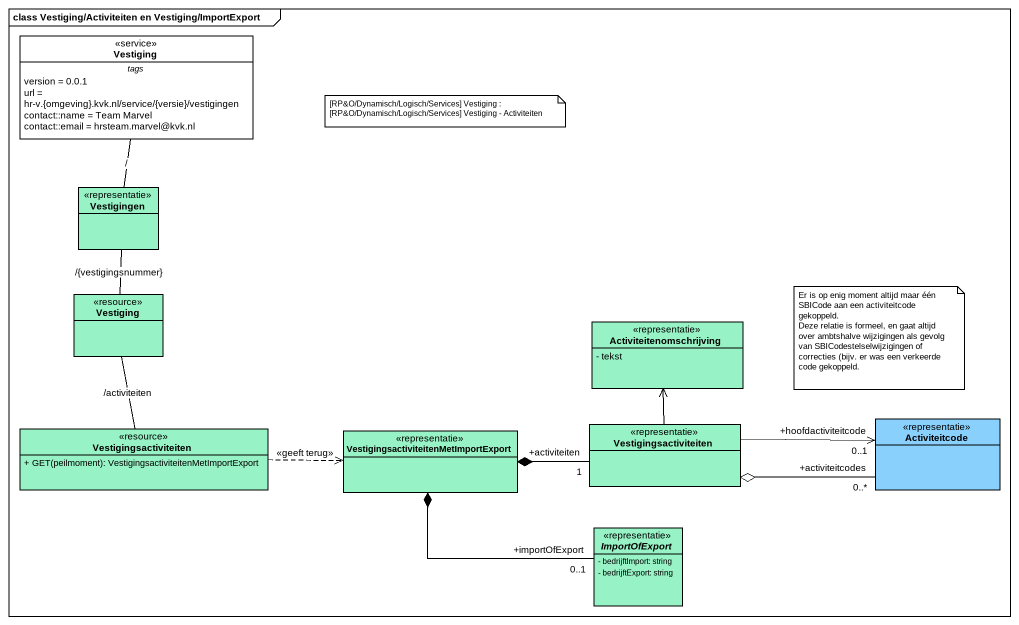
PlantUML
@startuml
mainframe class Vestiging/Activiteiten en Vestiging/ImportExport
hide circle
hide empty members
skinparam classAttributeIconSize 0
class Vestiging <<service>> {
  -- tags --
  version = 0.0.1
  url = hr-v.{omgeving}.kvk.nl/service/{versie}/vestigingen
  contact::name = Team Marvel
  contact::email = hrsteam.marvel@kvk.nl
}
class Vestigingen <<representatie>> #97F3C5
class "Vestiging" as Vestiging_2 <<resource>> #97F3C5
class Activiteitenomschrijving <<representatie>> #97F3C5 {
  - tekst
}
class Vestigingsactiviteiten <<resource>> #97F3C5 {
  + GET(peilmoment): VestigingsactiviteitenMetImportExport
}
class "VestigingsactiviteitenMetImportExport" as VestigingsactiviteitenMetImp <<representatie>> #97F3C5
class "Vestigingsactiviteiten" as Vestigingsactiviteiten_2 <<representatie>> #97F3C5
class Activiteitcode <<representatie>> #89D1FC
abstract class ImportOfExport <<representatie>> #97F3C5 {
  - bedrijftImport: string
  - bedrijftExport: string
}
Vestiging -- Vestigingen : /
Vestigingen -- Vestiging_2 : /{vestigingsnummer}
Vestigingsactiviteiten -up- Vestiging_2 : /activiteiten
Vestigingsactiviteiten .right.> VestigingsactiviteitenMetImp : <<geeft terug>>
Vestigingsactiviteiten_2 -up-> Activiteitenomschrijving
Vestigingsactiviteiten_2 "+activiteiten\n1" -left-* VestigingsactiviteitenMetImp
Vestigingsactiviteiten_2 -right-> "+hoofdactiviteitcode\n0..1" Activiteitcode
Activiteitcode "+activiteitcodes\n0..*" -left-o Vestigingsactiviteiten_2
ImportOfExport "+importOfExport\n0..1" -left-* VestigingsactiviteitenMetImp
note as N1
  [RP&O/Dynamisch/Logisch/Services] Vestiging : [RP&O/Dynamisch/Logisch/Services] Vestiging - Activiteiten
end note
note as N2
  Er is op enig moment altijd maar één SBICode aan een activiteitcode gekoppeld.
  Deze relatie is formeel, en gaat altijd over ambtshalve wijzigingen als gevolg van SBICodestelselwijzigingen of correcties (bijv. er was een verkeerde code gekoppeld.
end note
@enduml
